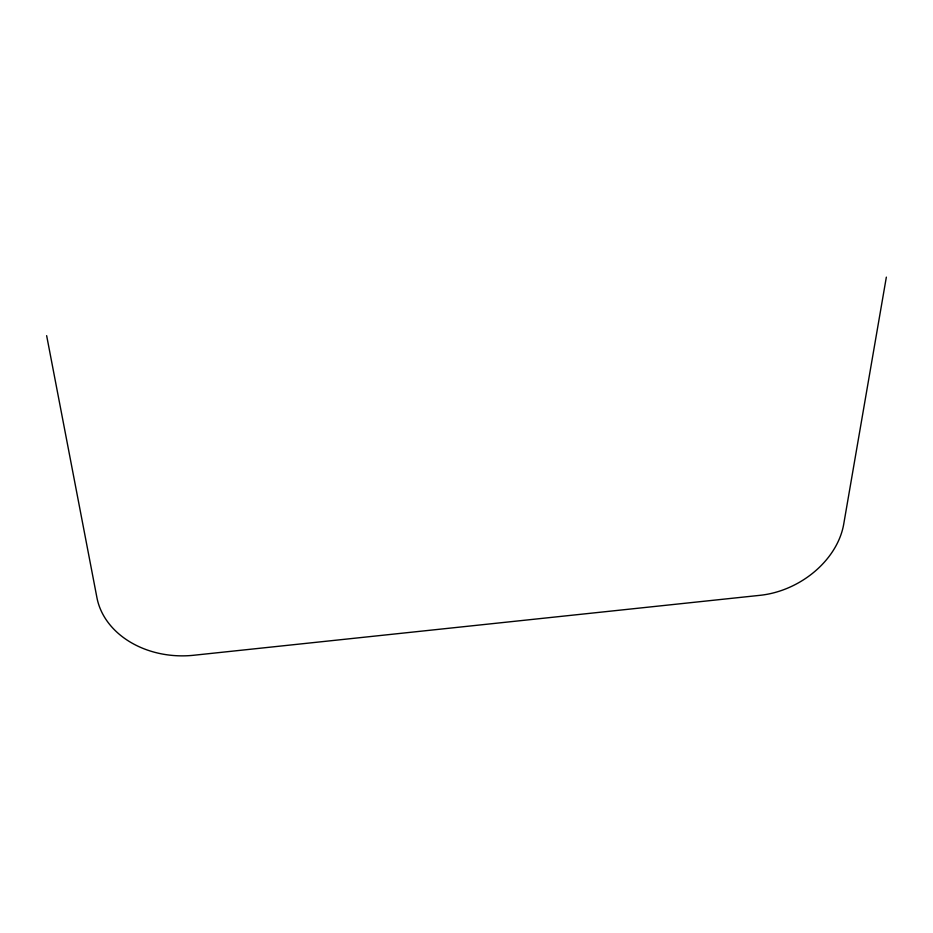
<?xml version="1.0" encoding="UTF-8"?>
<svg xmlns="http://www.w3.org/2000/svg" width="933" height="933" viewBox="0 0 933 933"><rect width="100%" height="100%" fill="white"/><g stroke="black" fill="none" stroke-linecap="round" stroke-linejoin="round"><path stroke-width="1.4" d="M886.35 277.136L843.712 524.171A80.261 61.158 -29.4 0 1 760.115 595.312L193.737 655.258A86.851 68.949 -0.8 0 1 96.939 597.715L46.65 335.658"/></g></svg>
